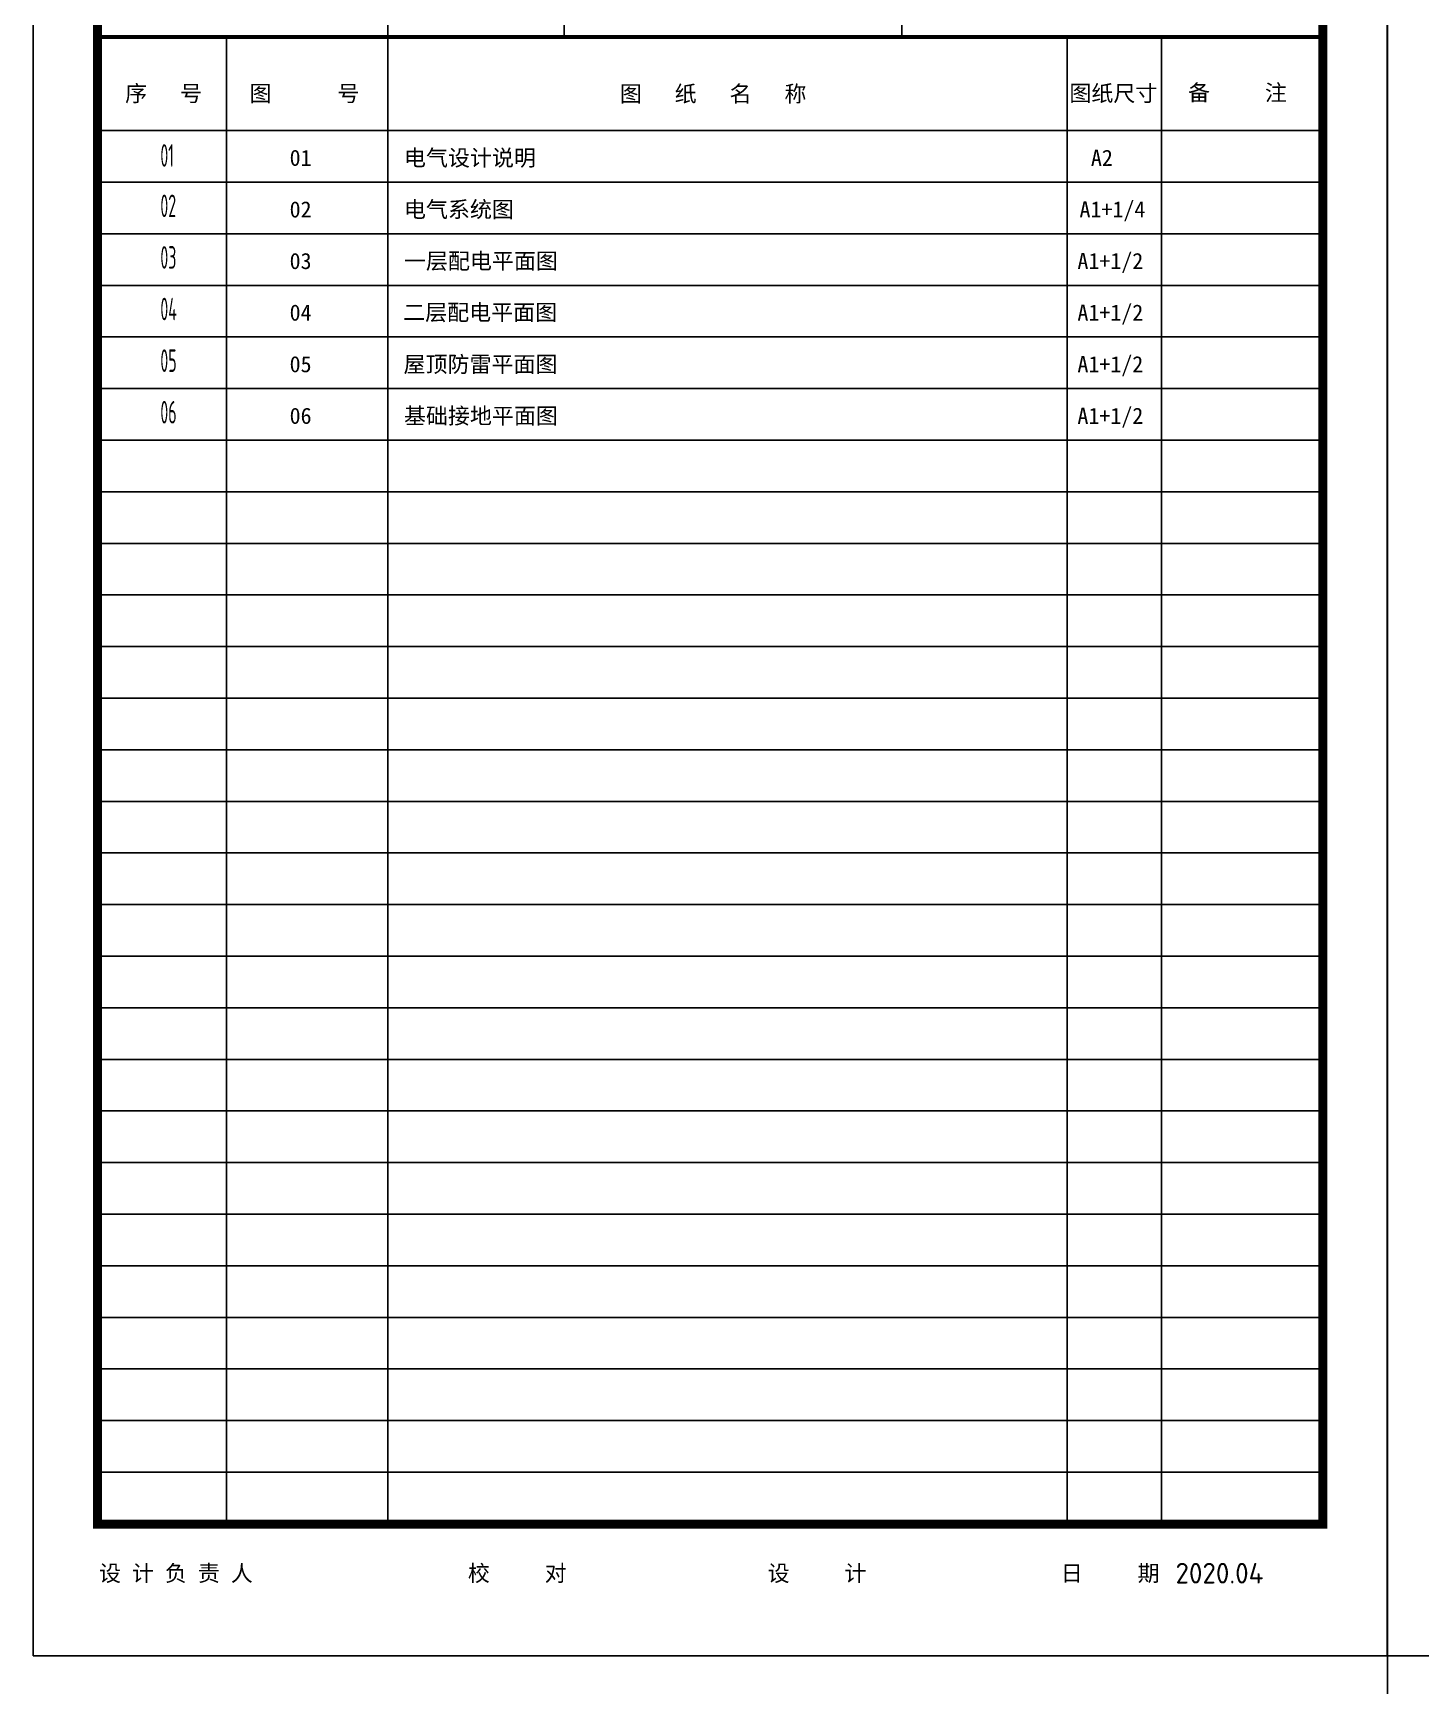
# Model space of a CAD drawing. Extents: x -55118 to 386282, y -631686 to -470886.
# Drawn here: x -55118 to -33597, y -513351 to -487724 of the extents above; entities that cross this region are included whole.
import ezdxf
from ezdxf.enums import TextEntityAlignment as Align

# ---------------------------------------------------------------- set-up
doc = ezdxf.new("R2010")
doc.units = 0
doc.header["$LTSCALE"] = 1000
doc.header["$MEASUREMENT"] = 0
for name, color, linetype in [('PUB_TEXT', 7, 'CONTINUOUS'), ('WALL', 6, 'CONTINUOUS'), ('X-图框文字-1', 53, 'CONTINUOUS'), ('图框', 4, 'CONTINUOUS')]:
    doc.layers.add(name, color=color, linetype=linetype)
doc.styles.add('iIcon2', font='')
doc.styles.get("Standard").update_dxf_attribs({"font": 'GBENOR', "bigfont": 'GBCBIG'})
doc.styles.add('STYLE1', font='tssdeng.shx', dxfattribs={"height": 8, "bigfont": 'tssdchn.shx'})
doc.styles.get('iIcon2').set_extended_font_data('SimSun')

# ---------------------------------------------------------------- blocks, each defined once
blk = doc.blocks.new('sdfs')
at = {"layer": '图框'}
blk.add_lwpolyline([(855263, 357263), (914663, 357263), (914663, 399263), (855263, 399263)], close=True, dxfattribs=at)
blk = doc.blocks.new('目录')
at = {"layer": '图框'}
for p, q in [((376639, 431173), (376639, 401473)), ((397639, 431173), (397639, 401473)), ((382139, 430173), (382139, 426573)), ((390108, 430173), (390108, 426573)), ((384872, 428373), (384872, 426573)), ((379639, 426573), (379639, 403515)), ((382139, 426573), (382139, 403515)), ((392673, 426573), (392673, 403515)), ((394139, 426573), (394139, 403515)), ((377639, 425123), (396639, 425123)), ((377639, 424323), (396639, 424323)), ((377639, 423523), (396639, 423523)), ((377639, 422723), (396639, 422723)), ((377639, 421923), (396639, 421923)), ((377639, 421123), (396639, 421123)), ((377639, 420323), (396639, 420323)), ((377639, 419523), (396639, 419523)), ((377639, 418723), (396639, 418723)), ((377639, 417923), (396639, 417923)), ((377639, 417123), (396639, 417123)), ((377639, 416323), (396639, 416323)), ((377639, 415523), (396639, 415523)), ((377639, 414723), (396639, 414723)), ((377639, 413923), (396639, 413923)), ((377639, 413123), (396639, 413123)), ((377639, 412323), (396639, 412323)), ((377639, 411523), (396639, 411523)), ((377639, 410723), (396639, 410723)), ((377639, 409923), (396639, 409923)), ((377639, 409123), (396639, 409123)), ((377639, 408323), (396639, 408323)), ((377639, 407523), (396639, 407523)), ((377639, 406723), (396639, 406723)), ((377639, 405923), (396639, 405923)), ((377639, 405123), (396639, 405123)), ((377639, 404323), (396639, 404323)), ((376639, 401473), (397639, 401473))]:
    blk.add_line(p, q, dxfattribs=at)
for points, const_width in [([(377639, 403515), (396639, 403515), (396639, 430173), (377639, 430173), (377639, 403515)], 140), ([(377639, 426573), (396639, 426573)], 60)]:
    blk.add_lwpolyline(points, dxfattribs=dict(at, const_width=const_width))
at = {"layer": '图框', "const_width": 140}
blk.add_lwpolyline([(377639, 403515), (377639, 430173), (396639, 430173), (396639, 403515)], close=True, dxfattribs=at)
at = {"layer": '图框', "style": 'iIcon2'}
for s, p in [('序   号', (378067, 425575)), ('图      号 ', (379997, 425575)), ('图   纸   名   称', (385736, 425570)), ('图纸尺寸', (392708, 425577)), ('备     注', (394549, 425587)), ('设 计 负 责 人 ', (377661, 402631)), ('校     对', (383381, 402631)), ('设     计 ', (388029, 402631)), ('日     期', (392575, 402631))]:
    blk.add_text(s, height=250, dxfattribs=at).set_placement(p)

msp = doc.modelspace()

# ---------------------------------------------------------------- linework, layer by layer
at = {"layer": '图框'}
msp.add_lwpolyline([(-34117.5, -572285.5), (70982.5, -572285.5), (70982.5, -512885.5), (-34117.5, -512885.5)], close=True, dxfattribs=at)

# ---------------------------------------------------------------- block references
at = {"layer": 'WALL'}
for name, p in [('sdfs', (-889380.8, -870148.6)), ('目录', (-431756.2, -914359))]:
    msp.add_blockref(name, p, dxfattribs=at)

# ---------------------------------------------------------------- texts
at = {"layer": 'PUB_TEXT', "width": 0.6}
for s, p in [('01', (-53143.8, -489796.9)), ('02', (-53143.8, -490577.7)), ('03', (-53143.8, -491377.7)), ('04', (-53143.8, -492177.7)), ('05', (-53143.8, -492977.7)), ('06', (-53143.8, -493777.7))]:
    msp.add_text(s, height=350, dxfattribs=at).set_placement(p)
at = {"layer": 'PUB_TEXT', "style": 'STYLE1'}
msp.add_text('2020.04', height=320, dxfattribs=at).set_placement((-37402.4, -511602.4), align=Align.MIDDLE_LEFT)
at = {"layer": 'X-图框文字-1', "color": 4, "style": 'iIcon2'}
for s, p in [('01', (-51139.1, -489782.6)), ('电气设计说明', (-49366.2, -489782.6)), ('A2', (-38714, -489782.6)), ('02', (-51139.1, -490582.6)), ('电气系统图', (-49366.2, -490582.6)), ('A1+1/4', (-38890.8, -490582.6)), ('03', (-51139.1, -491382.6)), ('一层配电平面图 ', (-49366.2, -491382.6)), ('A1+1/2', (-38923, -491382.6)), ('04', (-51139.1, -492182.6)), ('二层配电平面图', (-49378.8, -492178.3)), ('A1+1/2', (-38923, -492182.6)), ('05', (-51139.1, -492982.6)), ('屋顶防雷平面图', (-49372.9, -492982.6)), ('A1+1/2', (-38923, -492982.6)), ('06', (-51139.1, -493782.6)), ('基础接地平面图 ', (-49366.2, -493782.6)), ('A1+1/2', (-38923, -493782.6))]:
    msp.add_text(s, height=250, dxfattribs=at).set_placement(p)

doc.saveas('drawing.dxf')
